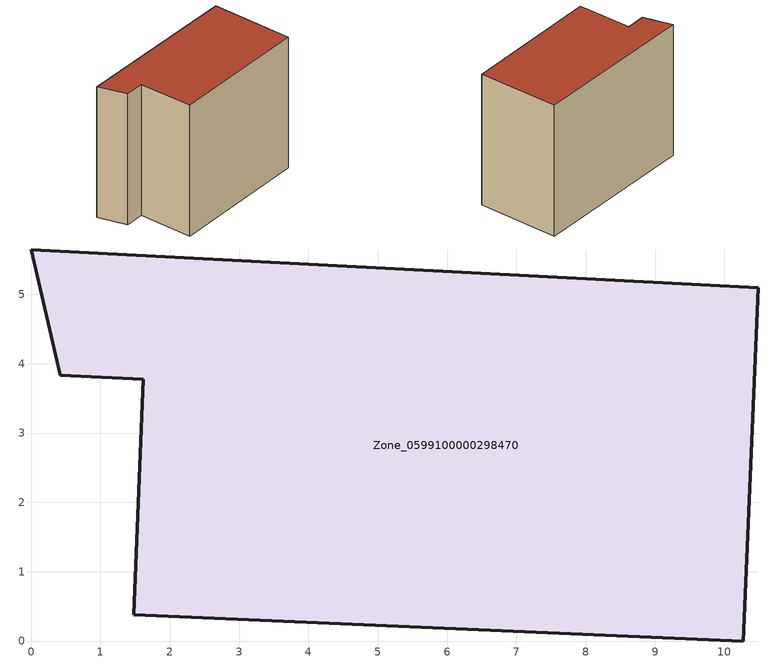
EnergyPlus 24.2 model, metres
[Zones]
Zone_0599100000298470
 floor ground (C_G): 1.62,3.78 0.42,3.83 0,5.64 10.49,5.1 10.27,0 1.48,0.38 z1.29
 wall outside (C_F): 10.49,5.1 0,5.64 0.42,3.83 1.62,3.78 1.48,0.38 10.27,0 10.49,5.1 z1.29:9.91
 roof outside (C_R): 1.48,0.38 10.27,0 10.49,5.1 0,5.64 0.42,3.83 1.62,3.78 z9.91
[BUILDING]
Pand.0599100000298470: North Axis=0; Terrain=City; Loads Convergence Tolerance Value=0.04; Temperature Convergence Tolerance Value=0.4; Solar Distribution=FullExterior; Maximum Number of Warmup Days=25; Minimum Number of Warmup Days=1
[Site:Location]
Rotterdam.The.Hague.AP_ZH_NLD Design_Conditions: Latitude=51.96; Longitude=4.45; Time Zone=1; Elevation=-4.5
[SITE:GROUNDTEMPERATURE:BUILDINGSURFACE]
18, 18, 18, 18, 18, 18, 18, 18, 18, 18, 18, 18
[MATERIAL] Thermal Absorptance=0.9; Solar Absorptance=0.7; Visible Absorptance=0.7
Name | Roughness | Thickness | Conductivity | Density | Specific Heat
G.TI.1975-1991 | MediumSmooth | 0.15 | 0.288461 | 540 | 1210
F.TI.1975-1991 | Rough | 0.3 | 0.230769 | 1920 | 840
R.TI.1975-1991 | MediumRough | 0.2 | 0.153846 | 1500 | 1000
[CONSTRUCTION]
C_G: G.TI.1975-1991
C_F: F.TI.1975-1991
C_R: R.TI.1975-1991
[ZONE]
Zone_0599100000298470: Type=1; Multiplier=1; Ceiling Height=Autocalculate; Volume=Autocalculate; Floor Area=autocalculate; Part of Total Floor Area=Yes
[ZONEINFILTRATION:DESIGNFLOWRATE]
Infil_Zone_0599100000298470: Zone or ZoneList or Space or SpaceList=Zone_0599100000298470; Schedule=AlwaysOn; Design Flow Rate Calculation Method=Flow/Area; Flow Rate per Floor Area=0.003; Constant Term Coefficient=1; Temperature Term Coefficient=0; Velocity Term Coefficient=0; Velocity Squared Term Coefficient=0
[HVACTEMPLATE:ZONE:IDEALLOADSAIRSYSTEM]
Zone_0599100000298470: Maximum Heating Supply Air Temperature=50; Minimum Cooling Supply Air Temperature=13; Maximum Heating Supply Air Humidity Ratio=0.0156; Minimum Cooling Supply Air Humidity Ratio=0.0077; Heating Limit=NoLimit; Cooling Limit=NoLimit; Dehumidification Control Type=ConstantSensibleHeatRatio; Cooling Sensible Heat Ratio=0.7; Dehumidification Setpoint=60; Humidification Control Type=None; Humidification Setpoint=30; Outdoor Air Method=None; Outdoor Air Flow Rate per Person=0.00944; Outdoor Air Flow Rate per Zone Floor Area=0; Outdoor Air Flow Rate per Zone=0; Demand Controlled Ventilation Type=None; Outdoor Air Economizer Type=NoEconomizer; Heat Recovery Type=None; Sensible Heat Recovery Effectiveness=0.7; Latent Heat Recovery Effectiveness=0.65
[ZONECONTROL:THERMOSTAT]
ThermostatControl_Zone_0599100000298470: Zone or ZoneList=Zone_0599100000298470; Control Type Schedule=DualSetpointControlType; Control 1=Thermostat_Zone_0599100000298470; Temperature Difference Between Cutout And Setpoint=0
[THERMOSTATSETPOINT:DUALSETPOINT]
Thermostat_Zone_0599100000298470: Heating Setpoint Temperature Schedule=HeatingSetpoint_Zone_0599100000298470; Cooling Setpoint Temperature Schedule=CoolingSetpoint_Zone_0599100000298470
[SCHEDULE:COMPACT]
HeatingSetpoint_Zone_0599100000298470: Through: 12/31, For: AllDays, Until: 24:00, 21
CoolingSetpoint_Zone_0599100000298470: Through: 12/31, For: AllDays, Until: 24:00, 24
DualSetpointControlType: Through: 12/31, For: AllDays, Until: 24:00, 4
AlwaysOn: Through: 12/31, For: AllDays, Until: 24:00, 1
